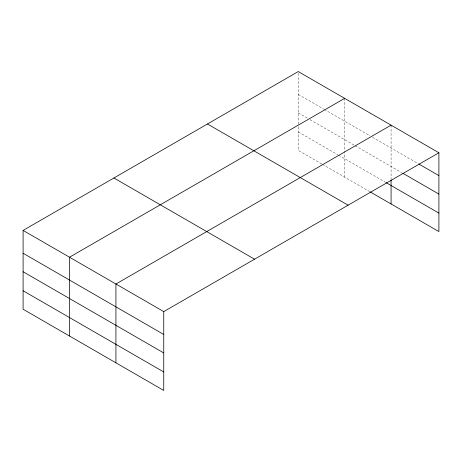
<?xml version="1.0" encoding="UTF-8"?>
<svg xmlns="http://www.w3.org/2000/svg" width="462" height="462" viewBox="0 0 462 462"><rect width="100%" height="100%" fill="white"/><g stroke="black" fill="none" stroke-linecap="round" stroke-linejoin="round"><path stroke-width="0.35" stroke-dasharray="2.31 1.73" d="M298.25 124.157L298.25 71.564M298.25 94.404L323.625 109.055M324.243 109.413L370.039 135.851M372.516 137.283L418.405 163.779M298.25 112.878L307.536 118.237M310.008 119.664L354.568 145.391M355.186 145.749L401.64 172.569M298.25 131.907L337.855 154.776M338.479 155.134L385.51 182.288M321.766 163.958L298.25 150.381L298.25 124.861M322.384 164.316L369.421 191.47M391.077 125.156L391.077 179.158M344.664 98.36L344.664 177.177"/><path stroke-width="0.69" d="M438.9 152.766L298.25 71.564L23.1 230.417L23.1 309.234L163.75 390.436L163.75 311.619L438.9 152.766L438.9 231.583L370.039 191.822M344.664 98.36L69.514 257.213L69.514 336.036M391.077 125.156L115.927 284.014L115.927 362.832M419.028 164.137L438.9 175.612M402.881 173.285L438.9 194.08M386.128 182.646L438.9 213.109M207.45 123.983L348.1 205.186M113.9 177.997L254.55 259.199M23.1 230.417L163.75 311.619M23.1 253.263L163.75 334.465M23.1 271.737L163.75 352.939M23.1 290.765L163.75 371.968M391.077 179.862L391.077 203.973"/></g></svg>
